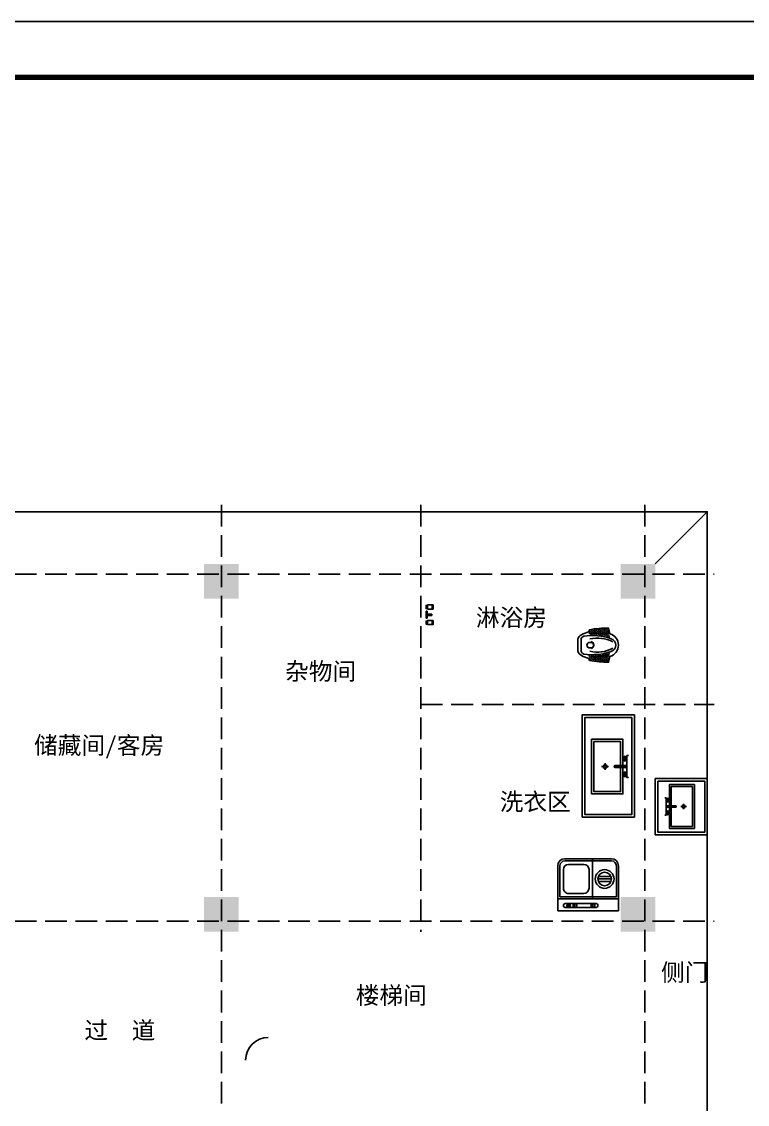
# Model space of a CAD drawing. Header units: millimetres. Extents: x -807114 to 558292, y -468455 to -61603.
# Drawn here: x -236203 to -227840, y -240167 to -227687 of the extents above; entities that cross this region are included whole.
import ezdxf

# ---------------------------------------------------------------- set-up
doc = ezdxf.new("R2010")
doc.units = ezdxf.units.MM
doc.header["$LTSCALE"] = 1000
doc.linetypes.add('DASH', pattern=[0.35, 0.25, -0.1])
for name, color, linetype in [('FF-FIXT', 31, 'Continuous'), ('KL截面', 30, 'Continuous'), ('PUB_TITLE', 4, 'Continuous'), ('建-轴', 1, 'Continuous')]:
    doc.layers.add(name, color=color, linetype=linetype)
doc.styles.add('D', font='simhei.ttf', dxfattribs={"width": 0.75, "height": 7})

# ---------------------------------------------------------------- blocks, each defined once
blk = doc.blocks.new('做成ACAD TuKuai0352')
at = {"linetype": 'Continuous'}
for p, q in [((109, 108), (109, 648)), ((709, 728), (189, 728)), ((709, 28), (709, 728)), ((709, 28), (189, 28))]:
    blk.add_line(p, q, dxfattribs=at)
at = {"color": 35}
for p, q in [((134, 108), (134, 648)), ((549, 703), (189, 703)), ((549, 53), (549, 703)), ((569, 28), (569, 728)), ((569, 428), (109, 428)), ((549, 53), (189, 53))]:
    blk.add_line(p, q, dxfattribs=at)
at = {"color": 39}
for p, q in [((312, 497), (312, 639)), ((342, 490), (342, 645)), ((372, 497), (372, 639)), ((449, 388), (234, 388)), ((625, 115), (625, 470)), ((670, 433), (625, 433)), ((670, 115), (670, 470)), ((174, 153), (174, 328)), ((509, 153), (509, 328)), ((670, 226), (625, 226)), ((667, 152), (625, 152)), ((449, 93), (234, 93))]:
    blk.add_line(p, q, dxfattribs=at)
for centre, radius in [((342, 568), 108), ((342, 568), 77.5), ((647, 433), 22.2), ((647, 226), 22.2), ((646, 152), 21)]:
    blk.add_circle(centre, radius, dxfattribs=at)
at = {"linetype": 'Continuous'}
for centre, start, end in [((189, 648), 90, 180), ((189, 108), 180, 270)]:
    blk.add_arc(centre, 80, start, end, dxfattribs=at)
at = {"color": 35}
for centre, start, end in [((189, 648), 90, 180), ((189, 108), 180, 270)]:
    blk.add_arc(centre, 55, start, end, dxfattribs=at)
at = {"color": 39}
for centre, radius, start, end in [((234, 328), 60, 90, 180), ((449, 328), 60, 0, 90), ((647, 470), 22.2, 0, 180), ((234, 153), 60, 180, 270), ((449, 153), 60, 270, 0), ((647, 115), 22.2, 180, 0)]:
    blk.add_arc(centre, radius, start, end, dxfattribs=at)
blk = doc.blocks.new('A$C1C081837')
at = {"color": 35}
for p, q in [((-27, 115), (-27, 142)), ((-27, 142), (-17, 142)), ((-17, 115), (-17, 142)), ((-280, 10), (-320, 10)), ((-275, 15), (-275, 52)), ((-275, 5), (-275, -32)), ((-270, 10), (-230, 10)), ((-132, 20), (-152, 20)), ((-132, 22), (-146, 22)), ((-132, -3), (-132, 22)), ((-131, 21), (-132, 21)), ((0, 22), (-131, 22)), ((-131, -3), (-131, 22)), ((0, 20), (-131, 20)), ((0, 0), (-131, 0)), ((-27, 115), (-27, 78)), ((-17, 78), (-27, 78)), ((-17, 115), (1, 115)), ((-17, 105), (1, 105)), ((-17, 105), (-17, 78)), ((0, 35), (0, -15)), ((0, 35), (5, 35)), ((5, 35), (5, -15)), ((-132, 0), (-152, 0)), ((-132, -3), (-146, -3)), ((-131, -2), (-132, -2)), ((0, -3), (-131, -3)), ((-27, -95), (-27, -58)), ((-17, -58), (-27, -58)), ((-27, -95), (-27, -122)), ((-27, -122), (-17, -122)), ((-17, -85), (-17, -58)), ((-17, -85), (1, -85)), ((-17, -95), (1, -95)), ((-17, -95), (-17, -122)), ((0, -15), (5, -15))]:
    blk.add_line(p, q, dxfattribs=at)
blk.add_lwpolyline([(-47, 22), (-47, 360), (-447, 360), (-447, -340), (-47, -340), (-47, -3)])
for points in [[(-77, 22), (-77, 330), (-417, 330), (-417, -310), (-77, -310), (-77, -3)], [(24, -130), (5, -130), (5, 150), (24, 150)], [(5, 105), (5, 135), (1, 135), (1, 115)], [(5, 105), (5, 105), (5, 85), (1, 85), (1, 115)], [(5, -85), (5, -85), (5, -65), (1, -65), (1, -95)], [(5, -85), (5, -115), (1, -115), (1, -95)]]:
    blk.add_lwpolyline(points, dxfattribs=at)
at = {"color": 35, "const_width": 0.84}
blk.add_lwpolyline([(-275, 10, 1), (-274, 10, 1)], format="xyb", close=True, dxfattribs=at)
at = {"color": 35}
blk.add_circle((-275, 10), 25.2, dxfattribs=at)
blk.add_arc((-146, 10), 12.5, 90.0022, 270.0022, dxfattribs=at)
blk = doc.blocks.new('做成ACAD TuKuai0197')
at = {"linetype": 'Continuous'}
for p, q in [((0, -40), (0, 40)), ((0, 40), (12, 40)), ((12, 40), (12, -40)), ((12, 8), (66, 8)), ((12, -8), (12, 8)), ((66, -8), (66, 8)), ((66, 8), (66, -8)), ((69, 113), (69, 66)), ((12, -40), (0, -40)), ((66, -8), (12, -8)), ((69, -113), (69, -66))]:
    blk.add_line(p, q, dxfattribs=at)
for points in [[(16, 108), (0, 108), (0, 72), (16, 72)], [(80, 66), (80, 113), (16, 113), (16, 66)], [(16, -108), (0, -108), (0, -72), (16, -72)], [(80, -66), (80, -113), (16, -113), (16, -66)]]:
    blk.add_lwpolyline(points, close=True, dxfattribs=at)
blk = doc.blocks.new('做成ACAD TuKuai0155')
h = blk.add_hatch()
h.set_pattern_fill('ANGLE', color=39, scale=2.5, angle=135, style=0)
h.set_pattern_definition([(225, (-14808.335, 17084.465), (-12.347852, 12.347852), [12.7, -4.7625]), (135, (-14808.335, 17084.465), (12.347852, 12.347852), [12.7, -4.7625])])
h.paths.add_polyline_path([(125, 119), (142, 168, -0.045709), (345, 187), (359, 122), (367, 89, 0.092905)])
h = blk.add_hatch()
h.set_pattern_fill('ANGLE', color=39, scale=2.5, angle=135, style=0)
h.set_pattern_definition([(135, (-14808.335, -17084.465), (-12.347852, -12.347852), [12.7, -4.7625]), (225, (-14808.335, -17084.465), (12.347852, -12.347852), [12.7, -4.7625])])
h.paths.add_polyline_path([(125, -119), (142, -168, 0.045709), (345, -187), (359, -122), (367, -89, -0.092905)])
at = {"linetype": 'Continuous'}
blk.add_lwpolyline([(0, -72), (0, 72, -0.163007), (39, 119, -0.073896), (126, 153), (134, 177, -0.048782), (353, 197), (368, 131, -0.751887), (368, -131), (353, -197, -0.048782), (134, -177), (126, -153, -0.073896), (39, -119, -0.163007), (0, -72, -1.459618)], format="xyb", dxfattribs=at)
at = {"color": 35, "linetype": 'ByBlock'}
blk.add_lwpolyline([(35, -61), (35, 61, -0.345863), (68, 103, -0.122363), (381, 74, -0.728701), (381, -74, -0.122363), (68, -103, -0.345863), (35, -61, -792228335927.83667)], format="xyb", dxfattribs=at)
at = {"color": 39}
blk.add_arc((141, 0), 41.8, 286.4129, 73.5871, dxfattribs=at)
blk.add_ellipse((142, -1), major_axis=(-40.5, -0.2), ratio=0.795977, dxfattribs=at)
at = {"color": 39, "extrusion": (0, 0, -1)}
for centre, major_axis, start_param, end_param in [((224, -295), (266, 266), -1.017215, -0.296453), ((224, 295), (-266, 266), 3.438045, 4.158807)]:
    blk.add_ellipse(centre, major_axis=major_axis, ratio=1, start_param=start_param, end_param=end_param, dxfattribs=at)

msp = doc.modelspace()

# ---------------------------------------------------------------- hatches: boundary and pattern name
h = msp.add_hatch(color=251)
h.dxf.hatch_style = 1
h.paths.add_polyline_path([(-234101.2, -234336.6), (-233701.2, -234336.6), (-233701.2, -233936.6), (-234101.2, -233936.6)])
h = msp.add_hatch(color=251)
h.dxf.hatch_style = 1
h.paths.add_polyline_path([(-229301.2, -234336.6), (-228901.2, -234336.6), (-228901.2, -233936.6), (-229301.2, -233936.6)])
h = msp.add_hatch(color=251)
h.dxf.hatch_style = 1
h.paths.add_polyline_path([(-234101.2, -237776.6), (-234101.2, -238176.6), (-233701.2, -238176.6), (-233701.2, -237776.6)])
h = msp.add_hatch(color=251)
h.dxf.hatch_style = 1
h.paths.add_polyline_path([(-229301.2, -237776.6), (-228901.2, -237776.6), (-228901.2, -238176.6), (-229301.2, -238176.6)])

# ---------------------------------------------------------------- linework, layer by layer
at = {"color": 2}
msp.add_line((-228301.2, -233336.6), (-228901.2, -233936.6), dxfattribs=at)
msp.add_lwpolyline([(-242501.2, -233336.6), (-228301.2, -233336.6), (-228301.2, -247536.6), (-242501.2, -247536.6)], close=True, dxfattribs=at)
msp.add_arc((-233361.2, -239656.6), 260, 90, 180)
at = {"layer": 'FF-FIXT', "ltscale": 3}
for points in [[(-229141.2, -235676.6), (-229141.2, -236856.6), (-229741.7, -236856.6), (-229741.7, -235676.6)], [(-228901.2, -236411.4), (-228301.7, -236411.4), (-228301.7, -237061.4), (-228901.2, -237061.4)]]:
    msp.add_lwpolyline(points, close=True, dxfattribs=at)
at = {"layer": 'FF-FIXT', "color": 251, "ltscale": 3}
for points in [[(-229171.2, -235706.6), (-229171.2, -236826.6), (-229711.7, -236826.6), (-229711.7, -235706.6)], [(-228871.2, -236441.4), (-228331.7, -236441.4), (-228331.7, -237031.4), (-228871.2, -237031.4)]]:
    msp.add_lwpolyline(points, close=True, dxfattribs=at)
at = {"layer": 'PUB_TITLE'}
for points in [[(-253014.4, -254641.1), (-214893, -254641.1), (-214893, -227686.6), (-253014.4, -227686.6)], [(-251608, -253999.3), (-215534.8, -253999.3), (-215534.8, -228328.4), (-251608, -228328.4)]]:
    msp.add_lwpolyline(points, close=True, dxfattribs=at)
at = {"layer": 'PUB_TITLE', "const_width": 64.2}
msp.add_lwpolyline([(-251608, -253999.3), (-215534.8, -253999.3), (-215534.8, -228328.4), (-251608, -228328.4)], close=True, dxfattribs=at)
at = {"layer": '建-轴', "linetype": 'DASH'}
for p, q in [((-233901.2, -233256.6), (-233901.2, -247816.6)), ((-231601.2, -233256.6), (-231601.2, -238176.6)), ((-229021.2, -233256.6), (-229021.2, -247816.6)), ((-242581.2, -234056.6), (-228221.2, -234056.6)), ((-231601.2, -235556.6), (-228221.2, -235556.6)), ((-242581.2, -238056.6), (-228221.2, -238056.6))]:
    msp.add_line(p, q, dxfattribs=at)

# ---------------------------------------------------------------- block references
at = {"layer": 'FF-FIXT', "ltscale": 3, "xscale": -1, "rotation": 180}
msp.add_blockref('做成ACAD TuKuai0197', (-231541.2, -234523.5), dxfattribs=at)
at = {"layer": 'FF-FIXT', "ltscale": 3}
msp.add_blockref('做成ACAD TuKuai0155', (-229791.8, -234873.4), dxfattribs=at)
at = {"layer": 'FF-FIXT', "ltscale": 3, "xscale": -0.9, "yscale": 0.9, "zscale": 0.9, "rotation": 179.9999999999998}
msp.add_blockref('A$C1C081837', (-229231.8, -236264.5), dxfattribs=at)
at = {"layer": 'FF-FIXT', "ltscale": 3, "xscale": -0.7200000000000001, "yscale": 0.7200000000000001, "zscale": 0.7200000000000001}
msp.add_blockref('A$C1C081837', (-228772.6, -236740.9), dxfattribs=at)
at = {"layer": 'FF-FIXT', "linetype": 'Continuous', "ltscale": 1000, "rotation": 270.0000000000001}
msp.add_blockref('做成ACAD TuKuai0352', (-230052.5, -237227.3), dxfattribs=at)

# ---------------------------------------------------------------- texts
at = {"layer": 'KL截面', "linetype": 'ByBlock', "style": 'D'}
for s, p in [('淋浴房', (-230967.9, -234655.5)), ('杂物间', (-233166.8, -235275.1)), ('储藏间/客房', (-236059.5, -236128.5)), ('洗衣区', (-230693.4, -236778.4)), ('侧门', (-228835, -238745.4)), ('楼梯间', (-232352.5, -239010.3)), ('过  道', (-235479, -239413.9))]:
    msp.add_text(s, height=200, dxfattribs=at).set_placement(p)

doc.saveas('drawing.dxf')
